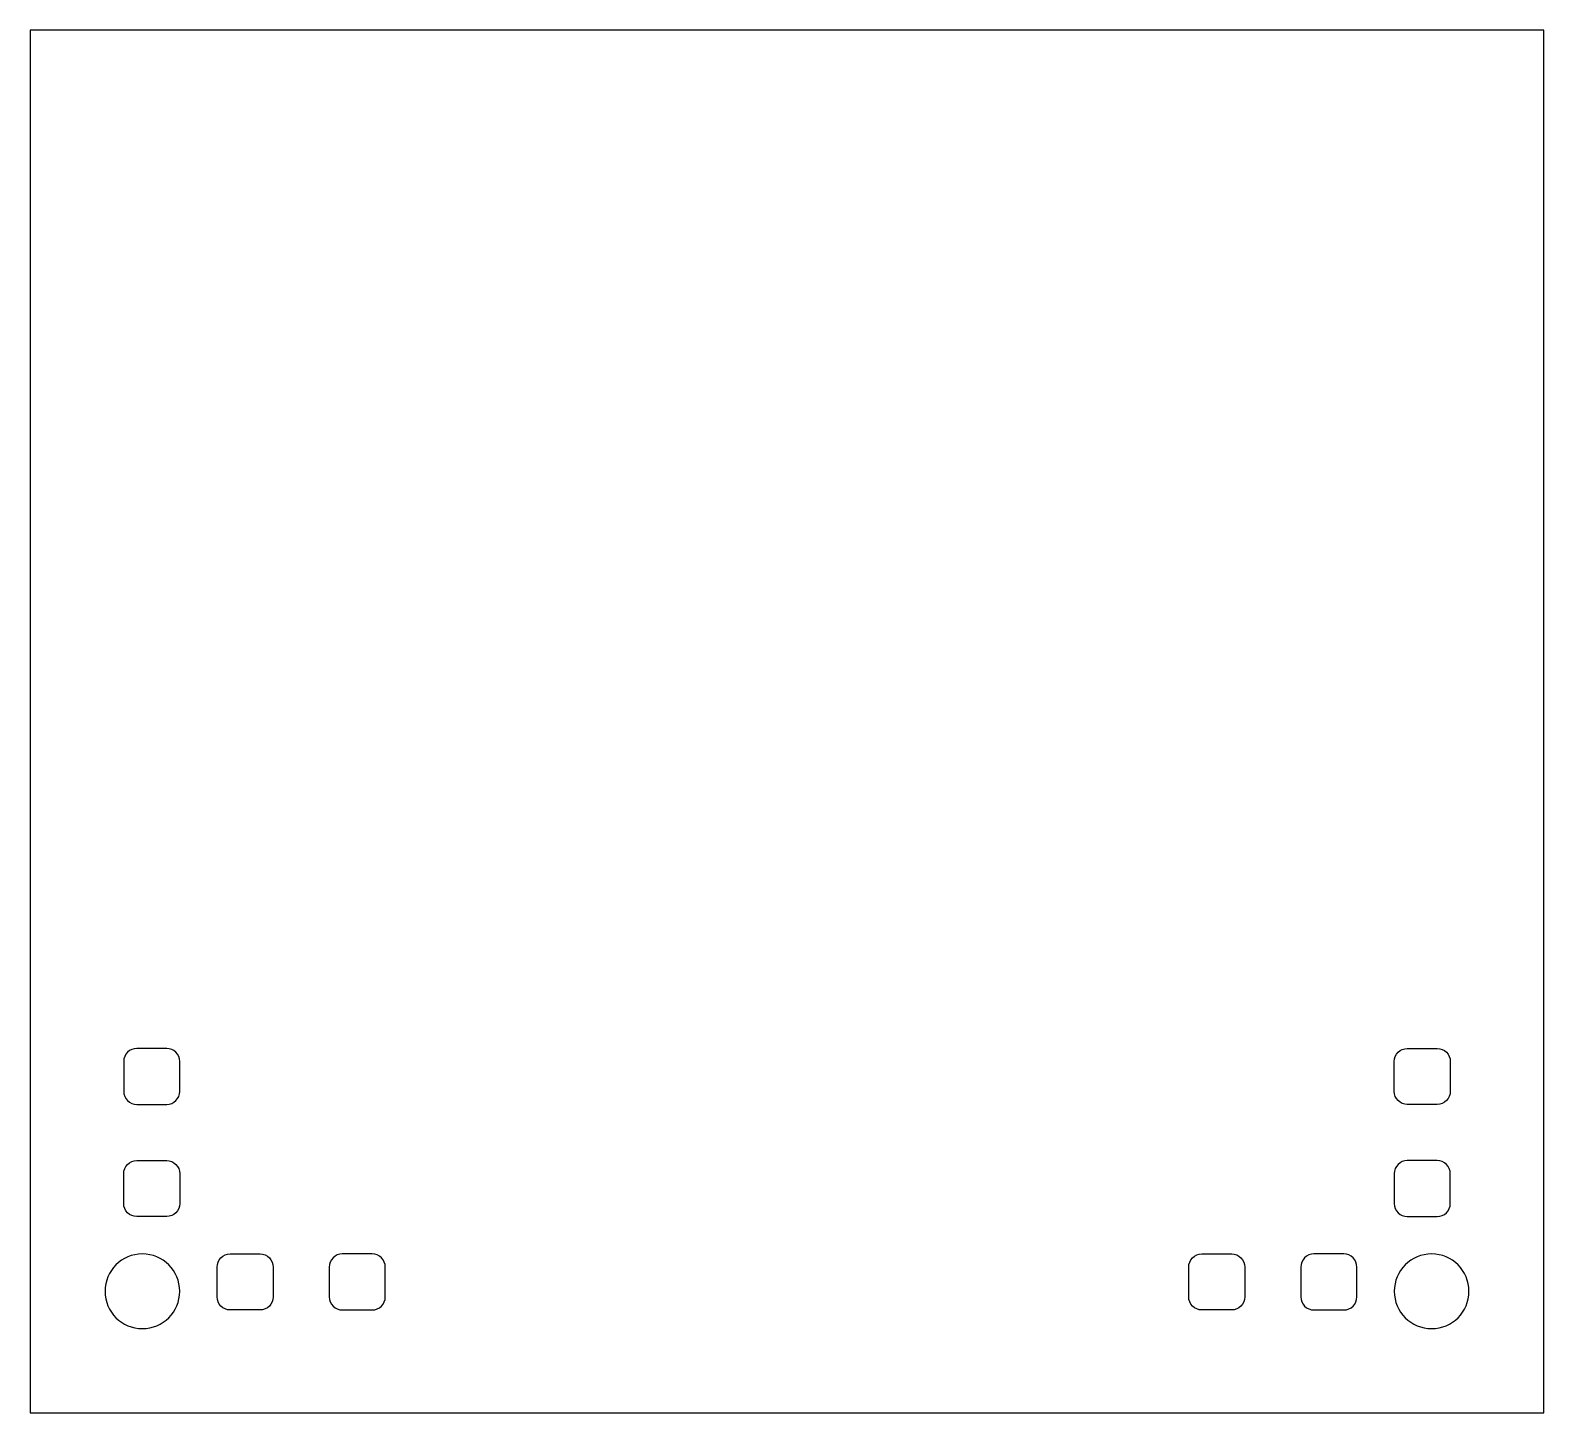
# Model space of a CAD drawing. Header units: inches. Extents: x 0 to 40.5, y 0 to 37.
import ezdxf

# ---------------------------------------------------------------- set-up
doc = ezdxf.new("R2010")
doc.units = ezdxf.units.IN

msp = doc.modelspace()

# ---------------------------------------------------------------- linework, layer by layer
at = {"layer": 'INTERIOR_PROFILES'}
for points in [[(2.5, 8.6, 0.414214), (2.85, 8.25), (3.65, 8.25, 0.414214), (4, 8.6), (4, 9.4, 0.414214), (3.65, 9.75), (2.85, 9.75, 0.414214), (2.5, 9.4)], [(36.5, 8.6), (36.5, 9.4, -0.414214), (36.85, 9.75), (37.65, 9.75, -0.414214), (38, 9.4), (38, 8.6, -0.414214), (37.65, 8.25), (36.85, 8.25, -0.414214)], [(4, 6.4), (4, 5.6, -0.414214), (3.65, 5.25), (2.85, 5.25, -0.414214), (2.5, 5.6), (2.5, 6.4, -0.414214), (2.85, 6.75), (3.65, 6.75, -0.414214)], [(36.5, 5.6, 0.414214), (36.85, 5.25), (37.65, 5.25, 0.414214), (38, 5.6), (38, 6.4, 0.414214), (37.65, 6.75), (36.85, 6.75, 0.414214), (36.5, 6.4)], [(5.35, 4.25), (6.15, 4.25, -0.414214), (6.5, 3.9), (6.5, 3.1, -0.414214), (6.15, 2.75), (5.35, 2.75, -0.414214), (5, 3.1), (5, 3.9, -0.414214)], [(9.5, 3.9, 0.414214), (9.15, 4.25), (8.35, 4.25, 0.414214), (8, 3.9), (8, 3.1, 0.414214), (8.35, 2.75), (9.15, 2.75, 0.414214), (9.5, 3.1)], [(31, 3.1), (31, 3.9, -0.414214), (31.35, 4.25), (32.15, 4.25, -0.414214), (32.5, 3.9), (32.5, 3.1, -0.414214), (32.15, 2.75), (31.35, 2.75, -0.414214)], [(35.15, 2.75, 0.414214), (35.5, 3.1), (35.5, 3.9, 0.414214), (35.15, 4.25), (34.35, 4.25, 0.414214), (34, 3.9), (34, 3.1, 0.414214), (34.35, 2.75)]]:
    msp.add_lwpolyline(points, format="xyb", close=True, dxfattribs=at)
at = {"layer": 'INTERIOR_PROFILES', "extrusion": (0, 0, -1)}
for centre in [(-3, 3.25), (-37.5, 3.25)]:
    msp.add_circle(centre, 1, dxfattribs=at)
at = {"layer": 'OUTER_PROFILES'}
msp.add_lwpolyline([(40.5, 0), (40.5, 37), (0, 37), (0, 0)], close=True, dxfattribs=at)

doc.saveas('drawing.dxf')
